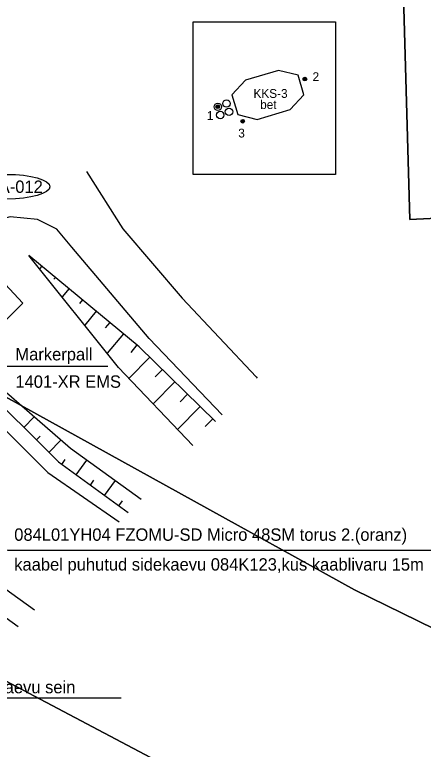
# Model space of a CAD drawing. Extents: x 513346 to 513724, y 6548633 to 6549409.
# Drawn here: x 513574.75 to 513597.9, y 6548738.55 to 6548780.16 of the extents above; entities that cross this region are included whole.
import ezdxf

# ---------------------------------------------------------------- set-up
doc = ezdxf.new("R2010")
doc.units = 0
for name, color, linetype in [('ABIJOONIS', 7, 'Continuous'), ('KAEVUNR', 7, 'Continuous'), ('MOOTPIIR', 7, 'Continuous'), ('PIIR', 7, 'Continuous'), ('RELJEEF', 7, 'Continuous'), ('SITRASS', 7, 'Continuous'), ('TEE', 7, 'Continuous')]:
    doc.layers.add(name, color=color, linetype=linetype)

msp = doc.modelspace()

# ---------------------------------------------------------------- linework, layer by layer
at = {"layer": 'ABIJOONIS'}
for p, q in [((513591.095, 6548776.469), (513591.101, 6548776.558)), ((513591.105, 6548776.451), (513591.114, 6548776.578)), ((513591.115, 6548776.439), (513591.126, 6548776.588)), ((513591.126, 6548776.427), (513591.137, 6548776.595)), ((513591.136, 6548776.421), (513591.149, 6548776.603)), ((513591.147, 6548776.416), (513591.16, 6548776.606)), ((513591.158, 6548776.41), (513591.172, 6548776.608)), ((513591.169, 6548776.407), (513591.183, 6548776.61)), ((513591.18, 6548776.407), (513591.194, 6548776.612)), ((513591.191, 6548776.406), (513591.205, 6548776.61)), ((513591.202, 6548776.405), (513591.216, 6548776.607)), ((513591.213, 6548776.408), (513591.227, 6548776.604)), ((513591.224, 6548776.412), (513591.238, 6548776.601)), ((513591.236, 6548776.416), (513591.248, 6548776.593)), ((513591.247, 6548776.421), (513591.259, 6548776.585)), ((513591.259, 6548776.433), (513591.269, 6548776.577)), ((513591.271, 6548776.444), (513591.279, 6548776.56)), ((513591.284, 6548776.466), (513591.289, 6548776.538)), ((513586.162, 6548774.9), (513586.168, 6548774.99)), ((513586.172, 6548774.883), (513586.181, 6548775.009)), ((513586.182, 6548774.87), (513586.193, 6548775.019)), ((513586.192, 6548774.858), (513586.204, 6548775.027)), ((513586.203, 6548774.852), (513586.216, 6548775.034)), ((513586.214, 6548774.847), (513586.227, 6548775.038)), ((513586.225, 6548774.841), (513586.238, 6548775.04)), ((513586.235, 6548774.838), (513586.25, 6548775.042)), ((513586.246, 6548774.838), (513586.261, 6548775.043)), ((513586.258, 6548774.837), (513586.272, 6548775.041)), ((513586.269, 6548774.836), (513586.283, 6548775.038)), ((513586.28, 6548774.839), (513586.294, 6548775.036)), ((513586.291, 6548774.843), (513586.304, 6548775.032)), ((513586.303, 6548774.847), (513586.315, 6548775.024)), ((513586.314, 6548774.853), (513586.326, 6548775.016)), ((513586.326, 6548774.864), (513586.336, 6548775.008)), ((513586.338, 6548774.875), (513586.346, 6548774.991)), ((513586.351, 6548774.898), (513586.356, 6548774.97)), ((513587.62, 6548774.105), (513587.624, 6548774.149)), ((513587.625, 6548774.096), (513587.63, 6548774.159)), ((513587.63, 6548774.09), (513587.636, 6548774.164)), ((513587.636, 6548774.084), (513587.642, 6548774.168)), ((513587.641, 6548774.081), (513587.647, 6548774.172)), ((513587.646, 6548774.078), (513587.653, 6548774.173)), ((513587.652, 6548774.075), (513587.659, 6548774.175)), ((513587.657, 6548774.074), (513587.664, 6548774.176)), ((513587.663, 6548774.074), (513587.67, 6548774.176)), ((513587.668, 6548774.073), (513587.675, 6548774.175)), ((513587.674, 6548774.073), (513587.681, 6548774.174)), ((513587.679, 6548774.074), (513587.686, 6548774.172)), ((513587.685, 6548774.076), (513587.692, 6548774.171)), ((513587.691, 6548774.078), (513587.697, 6548774.167)), ((513587.696, 6548774.081), (513587.702, 6548774.163)), ((513587.702, 6548774.087), (513587.707, 6548774.159)), ((513587.708, 6548774.092), (513587.712, 6548774.15)), ((513587.715, 6548774.103), (513587.717, 6548774.139))]:
    msp.add_line(p, q, dxfattribs=at)
for points in [[(513584.86, 6548771.101), (513584.86, 6548779.758), (513592.926, 6548779.758), (513592.926, 6548771.101)], [(513588.488, 6548774.223), (513590.367, 6548774.783), (513591.14, 6548775.619), (513590.809, 6548776.73), (513589.704, 6548777.006), (513587.826, 6548776.446), (513587.052, 6548775.61), (513587.384, 6548774.499)]]:
    msp.add_lwpolyline(points, close=True, dxfattribs=at)
for centre, radius in [((513591.19, 6548776.508), 0.104), ((513586.754, 6548775.122), 0.209), ((513586.257, 6548774.939), 0.209), ((513586.257, 6548774.939), 0.104), ((513586.892, 6548774.659), 0.209), ((513586.395, 6548774.476), 0.209), ((513587.668, 6548774.124), 0.104), ((513587.668, 6548774.124), 0.0522)]:
    msp.add_circle(centre, radius, dxfattribs=at)
msp.add_ellipse((513574.294, 6548770.414), major_axis=(2.45, 0), ratio=0.285714, dxfattribs=at)
at = {"layer": 'MOOTPIIR'}
msp.add_lwpolyline([(513561.029, 6548758.13), (513565.868, 6548761.419), (513569.257, 6548763.47), (513570.179, 6548764.587), (513572.477, 6548766.737), (513575.207, 6548763.813), (513571.544, 6548760.178), (513568.084, 6548758.088), (513562.553, 6548754.361), (513560.841, 6548754.083), (513557.719, 6548754.879), (513558.759, 6548758.741)], close=True, dxfattribs=at)
at = {"layer": 'PIIR'}
for points in [[(513546.89, 6548902.89), (513548.17, 6548869.09), (513549, 6548861.34), (513551.03, 6548817.37), (513552.04, 6548773.42), (513555.07, 6548761.47), (513562.05, 6548752.47), (513572.56, 6548743.3), (513598.24, 6548729.73), (513620.57, 6548720.55), (513619.72, 6548719.41), (513645.24, 6548708.87), (513653.33, 6548705.55), (513672.98, 6548680.68), (513691.61, 6548649.59), (513721.33, 6548633.3), (513689.87, 6548688.46), (513669.6, 6548708.36), (513653.58, 6548718.42), (513594, 6548747.59), (513574.22, 6548758.51), (513566.56, 6548770.71), (513553.43, 6549011.01)], [(513553.43, 6549011.01), (513566.56, 6548770.71), (513574.22, 6548758.51), (513594, 6548747.59), (513653.58, 6548718.42), (513669.6, 6548708.36), (513689.87, 6548688.46), (513706.51, 6548672), (513718.51, 6548729.63), (513723.53, 6548818.31), (513685.97, 6548795.17), (513706.58, 6548728.48), (513686.99, 6548718.85), (513667.48, 6548715.94), (513639.12, 6548742.6), (513646.67, 6548770.99), (513597.14, 6548768.56), (513593.85, 6548884.29), (513593.27, 6548895.91)]]:
    msp.add_lwpolyline(points, dxfattribs=at)
for points in [[(513634.84, 6548851.14), (513624.96, 6548865.96), (513604.68, 6548882.89), (513593.85, 6548884.29), (513597.14, 6548768.56), (513646.67, 6548770.99), (513645.33, 6548804.47), (513645.39, 6548807.84), (513643.12, 6548814.86), (513641.06, 6548851.35)], [(513562.05, 6548752.47), (513562.18, 6548732.54), (513561.65, 6548722.82), (513554.09, 6548715.24), (513554.15, 6548684.03), (513563.45, 6548683.1), (513566.45, 6548698.34), (513575.61, 6548706.47), (513598.24, 6548729.73), (513572.56, 6548743.3)]]:
    msp.add_lwpolyline(points, close=True, dxfattribs=at)
at = {"layer": 'RELJEEF'}
for p, q in [((513576.286, 6548765.918), (513576.161, 6548765.768)), ((513577.056, 6548765.28), (513576.97, 6548765.177)), ((513577.826, 6548764.642), (513577.437, 6548764.173)), ((513578.595, 6548764.003), (513578.422, 6548763.794)), ((513579.365, 6548763.365), (513578.713, 6548762.579)), ((513580.135, 6548762.727), (513579.874, 6548762.412)), ((513580.905, 6548762.089), (513579.989, 6548760.984)), ((513581.675, 6548761.45), (513581.325, 6548761.029)), ((513582.399, 6548760.761), (513581.223, 6548759.558)), ((513583.114, 6548760.063), (513582.714, 6548759.653)), ((513583.83, 6548759.364), (513582.603, 6548758.108)), ((513584.545, 6548758.665), (513584.128, 6548758.238)), ((513585.261, 6548757.967), (513583.982, 6548756.658)), ((513575.264, 6548756.775), (513575.856, 6548757.372)), ((513585.976, 6548757.268), (513585.541, 6548756.823)), ((513575.974, 6548756.071), (513576.187, 6548756.286)), ((513576.683, 6548755.366), (513577.371, 6548756.058)), ((513577.416, 6548754.689), (513577.616, 6548754.965)), ((513578.226, 6548754.103), (513578.828, 6548754.934)), ((513579.036, 6548753.516), (513579.238, 6548753.795)), ((513579.846, 6548752.93), (513580.454, 6548753.769)), ((513580.656, 6548752.343), (513580.86, 6548752.624))]:
    msp.add_line(p, q, dxfattribs=at)
for points in [[(513586.136, 6548757.112), (513581.799, 6548761.348), (513575.558, 6548766.522)], [(513584.836, 6548755.76), (513580.637, 6548760.174), (513575.558, 6548766.522)], [(513571.433, 6548761.343), (513572.681, 6548759.34), (513577.228, 6548754.826), (513581.184, 6548751.962)], [(513571.433, 6548761.343), (513573.236, 6548759.645), (513577.904, 6548755.596), (513581.915, 6548752.722)], [(513574.947, 6548745.476), (513571.138, 6548748.231), (513565.706, 6548753.331), (513562.466, 6548757.561), (513561.366, 6548758.457), (513559.398, 6548758.396)]]:
    msp.add_lwpolyline(points, dxfattribs=at)
at = {"layer": 'SITRASS'}
for points in [[(513570.509, 6548761.888), (513574.306, 6548760.241), (513580.026, 6548760.241)], [(513560.175, 6548756.287), (513566.49, 6548741.472), (513580.778, 6548741.472)], [(513568.749, 6548750.719), (513574.368, 6548749.826), (513599.598, 6548749.826)]]:
    msp.add_lwpolyline(points, dxfattribs=at)
at = {"layer": 'TEE'}
for points in [[(513578.812, 6548771.272), (513580.872, 6548768.021), (513584.244, 6548764.107), (513588.422, 6548759.643), (513588.497, 6548759.567)], [(513586.505, 6548757.495), (513582.372, 6548761.819), (513577.995, 6548766.99), (513577.137, 6548768.002), (513576.034, 6548768.554), (513574.497, 6548768.714), (513568.861, 6548767.124), (513567.174, 6548766.499), (513568.948, 6548763.084), (513571.943, 6548758.906), (513576.621, 6548754.22), (513580.673, 6548751.43)], [(513575.868, 6548746.433), (513571.989, 6548749.202), (513566.588, 6548754.245), (513563.251, 6548758.098), (513561.876, 6548758.695), (513559.562, 6548759.134), (513557.58, 6548758.654)]]:
    msp.add_lwpolyline(points, dxfattribs=at)

# ---------------------------------------------------------------- texts
at = {"layer": 'ABIJOONIS'}
for s, p in [('2', (513591.627, 6548776.397)), ('KKS-3', (513588.279, 6548775.446)), ('bet', (513588.658, 6548774.816)), ('1', (513585.637, 6548774.196)), ('3', (513587.416, 6548773.202))]:
    msp.add_text(s, height=0.5, dxfattribs=at).set_placement(p)
at = {"layer": 'KAEVUNR'}
msp.add_text('TBA-012', height=0.7, dxfattribs=at).set_placement((513572.649, 6548770.064))
at = {"layer": 'SITRASS'}
for s, p in [('Markerpall', (513574.787, 6548760.577)), ('1401-XR EMS ', (513574.787, 6548759.027)), ('084L01YH04 FZOMU-SD Micro 48SM torus 2.(oranz)', (513574.722, 6548750.359)), ('kaabel puhutud sidekaevu 084K123,kus kaablivaru 15m', (513574.722, 6548748.672)), ('Piiritluspunktiks kaevu sein', (513567.002, 6548741.722))]:
    msp.add_text(s, height=0.7, dxfattribs=at).set_placement(p)

doc.saveas('drawing.dxf')
